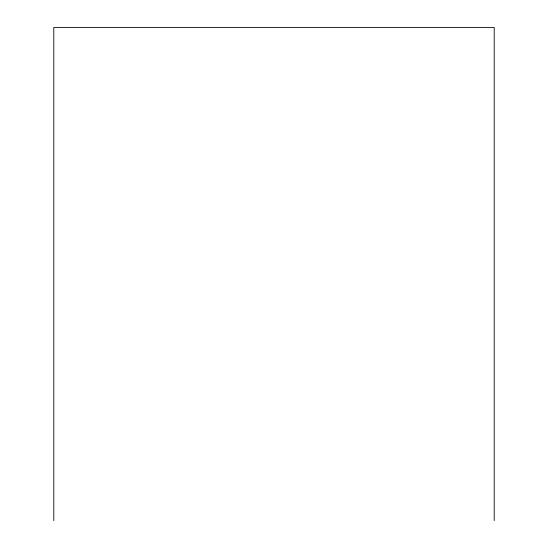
<?xml version="1.0" encoding="UTF-8"?>
<svg xmlns="http://www.w3.org/2000/svg" width="548" height="548" viewBox="0 0 548 548"><rect width="100%" height="100%" fill="white"/><g stroke="black" fill="none" stroke-linecap="round" stroke-linejoin="round"><path stroke-width="0.82" d="M494.207 520.6L494.207 27.4L53.793 27.4L53.793 520.6"/></g></svg>
